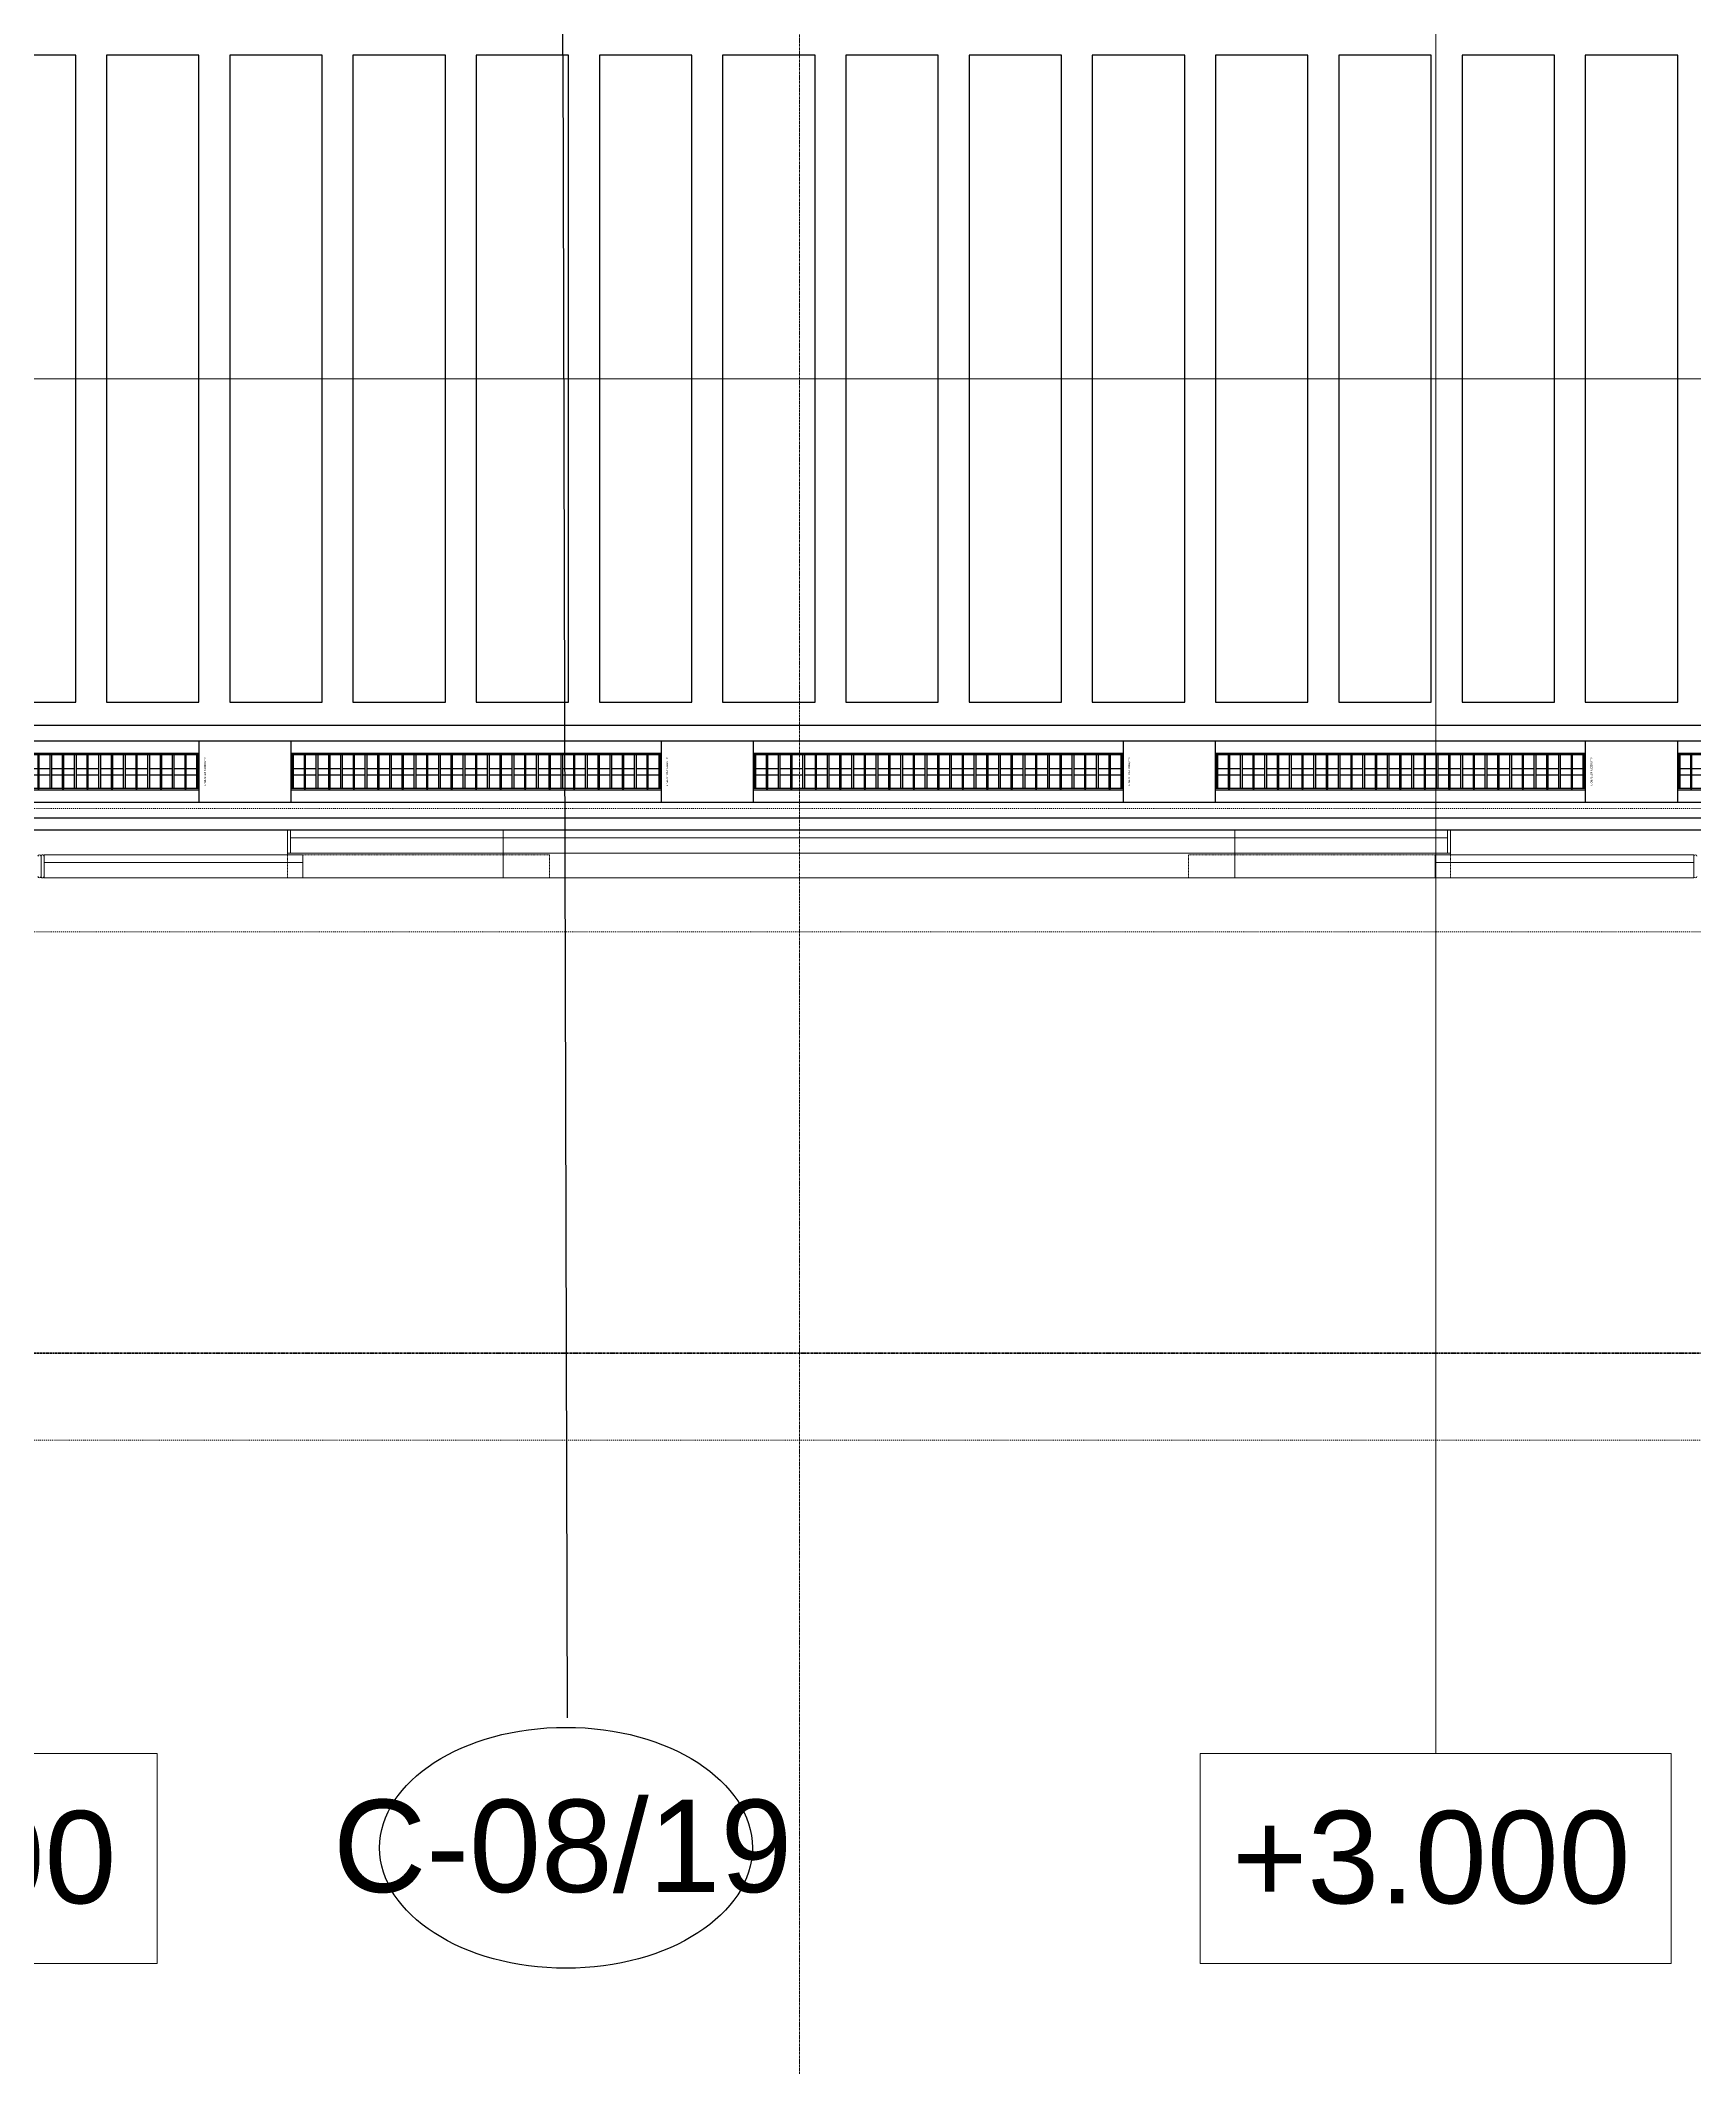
# Model space of a CAD drawing. Header units: millimetres. Extents: x -853228 to -744682, y -17776 to 32484.
# Drawn here: x -792746 to -787378, y -3917 to 2662 of the extents above; entities that cross this region are included whole.
import ezdxf
from ezdxf.enums import TextEntityAlignment as Align
from ezdxf.xclip import XClip

# ---------------------------------------------------------------- set-up
doc = ezdxf.new("R2010")
doc.units = ezdxf.units.MM
doc.header["$XCLIPFRAME"] = 0
for name, pattern in [('DASH', [6.35, 3.175, -3.175]), ('DPA_Grid _ Level 100', [10, 5.5, -1.6, 1.3, -1.6]), ('DPA_Hidden 500', [1.4, 0.8, -0.6])]:
    doc.linetypes.add(name, pattern=pattern)
for name, color, linetype in [('000 - WIPEOUT', 250, 'Continuous'), ('001 - ASCESSORIES', 251, 'Continuous'), ('008 - LIGHTING', 1, 'Continuous'), ('A04_TUBE SERIES', 2, 'Continuous'), ('A11_ALU.SOLID SHEET', 2, 'Continuous')]:
    doc.layers.add(name, color=color, linetype=linetype)
for name, color, linetype, lineweight in [('A-ANNO-NOTE', 3, 'Continuous', 25), ('A-GENM', 1, 'Continuous', 9), ('A-GENM-HDLN', 2, 'DPA_Hidden 500', 9), ('G-ANNO-SECL', 3, 'Continuous', 9), ('G-ANNO-TEXT', 3, 'Continuous', 9), ('Q-SPCQ', 2, 'Continuous', 9), ('Q-SPCQ-HDLN', 2, 'DASH', 9), ('S-GRID', 251, 'Continuous', 9)]:
    doc.layers.add(name, color=color, linetype=linetype, lineweight=lineweight)
doc.styles.add('Arial_2', font='arial.ttf', dxfattribs={"height": 300})

# ---------------------------------------------------------------- blocks, each defined once
blk = doc.blocks.new('DPA_Speciality_PlatformScreenDoor - Length_135300-12767973-4281-01 ENLARGED LOWER PLATFORM LEVEL - REFLECTED CEILING PLAN - SHEET 2')
at = {"layer": 'A-GENM'}
for p, q in [((70837.5, -250), (70639.7, -250)), ((70639.7, -250), (70837.5, -250)), ((70732.5, -250), (70642.5, -250)), ((70642.5, -250), (70732.5, -250)), ((70742.5, -250), (70832.5, -250)), ((70832.5, -250), (70742.5, -250)), ((75212.5, -250), (75410.3, -250)), ((75410.3, -250), (75212.5, -250)), ((75307.5, -250), (75217.5, -250)), ((75217.5, -250), (75307.5, -250)), ((75317.5, -250), (75407.5, -250)), ((75407.5, -250), (75317.5, -250)), ((71390.3, -330), (71514.1, -330)), ((71400.9, -330), (71454, -330)), ((71450.4, -330), (71503.5, -330)), ((72990.3, -330), (73114.1, -330)), ((73000.9, -330), (73054, -330)), ((73050.4, -330), (73103.5, -330))]:
    blk.add_line(p, q, dxfattribs=at)
at = {"layer": 'A-GENM-HDLN'}
for p, q in [((71137.5, -175), (71137.5, -250)), ((71137.5, -175), (71987.5, -175)), ((71987.5, -250), (71987.5, -175)), ((74062.5, -250), (74062.5, -175)), ((74912.5, -175), (74062.5, -175)), ((74912.5, -175), (74912.5, -250)), ((71137.5, -250), (71987.5, -250)), ((74912.5, -250), (74062.5, -250))]:
    blk.add_line(p, q, dxfattribs=at)
at = {"layer": 'Q-SPCQ', "linetype": 'DASH', "lineweight": 9}
blk.add_line((61742.7, 1650), (132340.1, 1650), dxfattribs=at)
at = {"layer": 'Q-SPCQ'}
for p, q in [((71187.5, -175), (70347.5, -175)), ((70347.5, -175), (71187.5, -175)), ((70347.5, -175), (70347.5, -225)), ((70347.5, -175), (70347.5, -225)), ((70347.5, -245), (70347.5, -180)), ((70347.5, -180), (70347.5, -245)), ((70377.5, -175), (71157.5, -175)), ((71157.5, -175), (70377.5, -175)), ((71157.5, -175), (70377.5, -175)), ((70377.5, -175), (71157.5, -175)), ((71137.5, -175), (71837.5, -175)), ((71187.5, -225), (71187.5, -175)), ((71187.5, -175), (71187.5, -225)), ((71837.5, -175), (71837.5, -330)), ((71837.5, -175), (74212.5, -175)), ((71837.5, -330), (71837.5, -175)), ((71837.5, -200), (71837.5, -175.9)), ((71837.5, -175.9), (71837.5, -200)), ((74212.5, -175), (74212.5, -330)), ((74212.5, -175), (74912.5, -175)), ((74212.5, -330), (74212.5, -175)), ((74212.5, -200), (74212.5, -175.9)), ((74212.5, -175.9), (74212.5, -200)), ((74862.5, -175), (75702.5, -175)), ((75702.5, -175), (74862.5, -175)), ((74862.5, -175), (74862.5, -225)), ((74862.5, -225), (74862.5, -175)), ((75672.5, -175), (74892.5, -175)), ((74892.5, -175), (75672.5, -175)), ((74892.5, -175), (75672.5, -175)), ((75672.5, -175), (74892.5, -175)), ((75702.5, -225), (75702.5, -175)), ((75702.5, -225), (75702.5, -175)), ((75702.5, -180), (75702.5, -245)), ((75702.5, -245), (75702.5, -180)), ((75712.5, -245), (75712.5, -180)), ((75712.5, -180), (75712.5, -245)), ((75712.5, -180), (75712.5, -245)), ((75712.5, -245), (75712.5, -180)), ((70347.5, -225), (71187.5, -225)), ((71187.5, -225), (70347.5, -225)), ((70347.5, -250), (70347.5, -225)), ((70347.5, -225), (70347.5, -250)), ((71187.5, -225), (70347.5, -225)), ((70347.5, -225), (70347.5, -250)), ((70347.5, -250), (70347.5, -225)), ((70347.5, -225), (71187.5, -225)), ((71187.5, -225), (70347.5, -225)), ((70347.5, -225), (71187.5, -225)), ((70347.5, -250), (71187.5, -250)), ((71187.5, -250), (70347.5, -250)), ((70347.5, -250), (71187.5, -250)), ((71187.5, -250), (70347.5, -250)), ((71157.5, -225), (70377.5, -225)), ((70377.5, -225), (71157.5, -225)), ((70377.5, -225), (71157.5, -225)), ((71157.5, -225), (70377.5, -225)), ((71137.5, -225), (70397.5, -225)), ((70397.5, -225), (71137.5, -225)), ((71137.5, -225), (70397.5, -225)), ((70397.5, -225), (71137.5, -225)), ((71137.5, -250), (70397.5, -250)), ((70397.5, -250), (71137.5, -250)), ((71137.5, -250), (70397.5, -250)), ((70397.5, -250), (71137.5, -250)), ((71137.5, -305), (71137.5, -250)), ((71137.5, -250), (71137.5, -330)), ((71147.5, -255), (71137.5, -255)), ((71137.5, -255), (71137.5, -330)), ((71137.5, -330), (71137.5, -255)), ((71137.5, -255), (71147.5, -255)), ((71147.5, -330), (71147.5, -255)), ((71147.5, -255), (71147.5, -330)), ((71837.5, -255), (71147.5, -255)), ((71147.5, -255), (71837.5, -255)), ((71147.5, -255), (71147.5, -305)), ((71147.5, -255), (71147.5, -305)), ((71187.5, -225), (71187.5, -250)), ((71187.5, -225), (71187.5, -250)), ((71187.5, -250), (71187.5, -225)), ((71187.5, -225), (71187.5, -250)), ((71197.5, -255), (71777.5, -255)), ((71777.5, -255), (71197.5, -255)), ((71787.5, -255), (71197.5, -255)), ((71197.5, -255), (71787.5, -255)), ((71837.5, -305), (71837.5, -200)), ((71837.5, -200), (71837.5, -305)), ((74212.5, -255), (71837.5, -255)), ((71837.5, -255), (74212.5, -255)), ((71837.5, -255), (71837.5, -305)), ((71837.5, -255), (71837.5, -305)), ((71837.5, -305), (71837.5, -255)), ((71837.5, -255), (71837.5, -305)), ((74162.5, -255), (71887.5, -255)), ((71887.5, -255), (74162.5, -255)), ((71897.5, -255), (74152.5, -255)), ((74152.5, -255), (71897.5, -255)), ((74212.5, -305), (74212.5, -200)), ((74212.5, -200), (74212.5, -305)), ((74212.5, -255), (74902.5, -255)), ((74902.5, -255), (74212.5, -255)), ((74212.5, -255), (74212.5, -305)), ((74212.5, -305), (74212.5, -255)), ((74212.5, -305), (74212.5, -255)), ((74212.5, -255), (74212.5, -305)), ((74262.5, -255), (74852.5, -255)), ((74852.5, -255), (74262.5, -255)), ((74852.5, -255), (74272.5, -255)), ((74272.5, -255), (74852.5, -255)), ((75702.5, -225), (74862.5, -225)), ((74862.5, -225), (75702.5, -225)), ((74862.5, -250), (74862.5, -225)), ((74862.5, -250), (74862.5, -225)), ((75702.5, -225), (74862.5, -225)), ((74862.5, -225), (74862.5, -250)), ((74862.5, -250), (74862.5, -225)), ((74862.5, -225), (75702.5, -225)), ((74862.5, -225), (75702.5, -225)), ((75702.5, -225), (74862.5, -225)), ((75702.5, -250), (74862.5, -250)), ((74862.5, -250), (75702.5, -250)), ((74862.5, -250), (75702.5, -250)), ((75702.5, -250), (74862.5, -250)), ((74892.5, -225), (75672.5, -225)), ((75672.5, -225), (74892.5, -225)), ((75672.5, -225), (74892.5, -225)), ((74892.5, -225), (75672.5, -225)), ((74902.5, -255), (74902.5, -330)), ((74912.5, -255), (74902.5, -255)), ((74902.5, -255), (74912.5, -255)), ((74902.5, -330), (74902.5, -255)), ((74902.5, -305), (74902.5, -255)), ((74902.5, -305), (74902.5, -255)), ((74912.5, -225), (75652.5, -225)), ((75652.5, -225), (74912.5, -225)), ((74912.5, -225), (75652.5, -225)), ((75652.5, -225), (74912.5, -225)), ((74912.5, -250), (75652.5, -250)), ((75652.5, -250), (74912.5, -250)), ((74912.5, -250), (75652.5, -250)), ((75652.5, -250), (74912.5, -250)), ((74912.5, -330), (74912.5, -250)), ((74912.5, -250), (74912.5, -305)), ((74912.5, -330), (74912.5, -255)), ((74912.5, -255), (74912.5, -330)), ((75702.5, -225), (75702.5, -250)), ((75702.5, -250), (75702.5, -225)), ((75702.5, -250), (75702.5, -225)), ((75702.5, -225), (75702.5, -250)), ((71137.5, -329.1), (71137.5, -305)), ((71837.5, -305), (71147.5, -305)), ((71147.5, -305), (71827.5, -305)), ((71147.5, -305), (71147.5, -330)), ((71147.5, -305), (71147.5, -330)), ((71147.5, -305), (71827.5, -305)), ((71827.5, -305), (71147.5, -305)), ((71147.5, -330), (71147.5, -305)), ((71147.5, -305), (71147.5, -330)), ((71837.5, -305), (71147.5, -305)), ((71147.5, -305), (71837.5, -305)), ((71777.5, -305), (71197.5, -305)), ((71197.5, -305), (71777.5, -305)), ((71777.5, -305), (71197.5, -305)), ((71197.5, -305), (71777.5, -305)), ((71787.5, -305), (71197.5, -305)), ((71197.5, -305), (71787.5, -305)), ((71197.5, -305), (71777.5, -305)), ((71777.5, -305), (71197.5, -305)), ((71827.5, -305), (71837.5, -305)), ((71837.5, -329.1), (71837.5, -305)), ((74212.5, -305), (71837.5, -305)), ((71837.5, -305), (71847.5, -305)), ((71837.5, -330), (71837.5, -305)), ((71837.5, -305), (71837.5, -330)), ((74212.5, -305), (71837.5, -305)), ((71837.5, -305), (74212.5, -305)), ((71837.5, -305), (71837.5, -329.1)), ((71837.5, -330), (71837.5, -305)), ((71837.5, -305), (71837.5, -330)), ((71847.5, -305), (74202.5, -305)), ((71847.5, -305), (74202.5, -305)), ((74202.5, -305), (71847.5, -305)), ((74162.5, -305), (71887.5, -305)), ((71887.5, -305), (74162.5, -305)), ((74152.5, -305), (71897.5, -305)), ((71897.5, -305), (74152.5, -305)), ((74152.5, -305), (71897.5, -305)), ((71897.5, -305), (74152.5, -305)), ((71897.5, -305), (74152.5, -305)), ((74152.5, -305), (71897.5, -305)), ((74202.5, -305), (74212.5, -305)), ((74212.5, -329.1), (74212.5, -305)), ((74212.5, -305), (74222.5, -305)), ((74902.5, -305), (74212.5, -305)), ((74212.5, -305), (74212.5, -330)), ((74212.5, -330), (74212.5, -305)), ((74212.5, -305), (74902.5, -305)), ((74902.5, -305), (74212.5, -305)), ((74212.5, -305), (74212.5, -329.1)), ((74212.5, -330), (74212.5, -305)), ((74212.5, -305), (74212.5, -330)), ((74222.5, -305), (74902.5, -305)), ((74902.5, -305), (74222.5, -305)), ((74222.5, -305), (74902.5, -305)), ((74262.5, -305), (74852.5, -305)), ((74852.5, -305), (74262.5, -305)), ((74272.5, -305), (74852.5, -305)), ((74852.5, -305), (74272.5, -305)), ((74272.5, -305), (74852.5, -305)), ((74852.5, -305), (74272.5, -305)), ((74852.5, -305), (74272.5, -305)), ((74272.5, -305), (74852.5, -305)), ((74902.5, -330), (74902.5, -305)), ((74902.5, -330), (74902.5, -305)), ((74902.5, -305), (74902.5, -330)), ((74902.5, -330), (74902.5, -305)), ((74912.5, -305), (74912.5, -329.1)), ((71137.5, -330), (71837.5, -330)), ((71137.5, -330), (71147.5, -330)), ((71147.5, -330), (71137.5, -330)), ((71827.5, -330), (71147.5, -330)), ((71147.5, -330), (71837.5, -330)), ((71147.5, -330), (71827.5, -330)), ((71827.5, -330), (71147.5, -330)), ((71777.5, -330), (71197.5, -330)), ((71197.5, -330), (71777.5, -330)), ((71777.5, -330), (71197.5, -330)), ((71197.5, -330), (71777.5, -330)), ((71837.5, -330), (71827.5, -330)), ((71837.5, -330), (74212.5, -330)), ((71847.5, -330), (71837.5, -330)), ((71837.5, -330), (74212.5, -330)), ((74202.5, -330), (71847.5, -330)), ((71847.5, -330), (74202.5, -330)), ((74202.5, -330), (71847.5, -330)), ((74152.5, -330), (71897.5, -330)), ((71897.5, -330), (74152.5, -330)), ((74152.5, -330), (71897.5, -330)), ((71897.5, -330), (74152.5, -330)), ((74212.5, -330), (74202.5, -330)), ((74212.5, -330), (74912.5, -330)), ((74212.5, -330), (74902.5, -330)), ((74222.5, -330), (74212.5, -330)), ((74902.5, -330), (74222.5, -330)), ((74902.5, -330), (74222.5, -330)), ((74222.5, -330), (74902.5, -330)), ((74272.5, -330), (74852.5, -330)), ((74852.5, -330), (74272.5, -330)), ((74272.5, -330), (74852.5, -330)), ((74852.5, -330), (74272.5, -330)), ((74902.5, -330), (74912.5, -330)), ((74912.5, -330), (74902.5, -330))]:
    blk.add_line(p, q, dxfattribs=at)
for centre, start, end in [((70342.5, -180), 0, 180), ((70342.5, -180), 0, 45), ((75707.5, -180), 0, 180), ((75707.5, -180), 135, 180), ((75707.5, -180), 60, 120), ((75707.5, -180), 360, 30), ((75717.5, -180), 0, 180), ((75717.5, -180), 150, 180), ((70342.5, -245), 180, 360), ((70342.5, -245), 330, 360), ((75707.5, -245), 180, 210), ((75707.5, -245), 180, 0), ((75707.5, -245), 240, 300), ((75707.5, -245), 330, 0), ((75717.5, -245), 180, 210), ((75717.5, -245), 180, 360)]:
    blk.add_arc(centre, 5, start, end, dxfattribs=at)
at = {"layer": 'Q-SPCQ-HDLN'}
for p, q in [((132340.1, 0), (61742.7, 0)), ((132340.1, -330), (61742.7, -330)), ((132340.1, -400), (61742.7, -400))]:
    blk.add_line(p, q, dxfattribs=at)
blk = doc.blocks.new('Ceiling Tags - Ceiling Tags-9510765-4281-01 ENLARGED LOWER PLATFORM LEVEL - REFLECTED CEILING PLAN - SHEET 2')
at = {"layer": 'A-ANNO-NOTE'}
blk.add_ellipse((0, 0), major_axis=(6.049, 0), ratio=0.646436, dxfattribs=at)
blk = doc.blocks.new('DPA_AN_Section Line - UP-Left-16605513-4281-01 ENLARGED LOWER PLATFORM LEVEL - REFLECTED CEILING PLAN - SHEET 2')
at = {"layer": 'A-ANNO-NOTE', "lineweight": 9}
blk.add_line((7.5, 0), (200, 0), dxfattribs=at)
blk = doc.blocks.new('*U393')
at = {"layer": 'S-GRID', "linetype": 'DPA_Grid _ Level 100'}
blk.add_line((11400, -21354.7), (11400, 16961.2), dxfattribs=at)
blk = doc.blocks.new('DPA_Speciality_PlatformScreenDoor - Length_135300-12767973-4180-01 LOWER PLATFORM LEVEL - REFLECTED CEILING PLAN')
at = {"layer": 'A-GENM'}
for p, q in [((70732.5, -250), (70642.5, -250)), ((70642.5, -250), (70732.5, -250)), ((70837.5, -250), (70647.4, -250)), ((70647.4, -250), (70837.5, -250)), ((70742.5, -250), (70832.5, -250)), ((70832.5, -250), (70742.5, -250)), ((75212.5, -250), (75402.6, -250)), ((75402.6, -250), (75212.5, -250)), ((75307.5, -250), (75217.5, -250)), ((75217.5, -250), (75307.5, -250)), ((75317.5, -250), (75407.5, -250)), ((75407.5, -250), (75317.5, -250)), ((71390.3, -330), (71514.1, -330)), ((71400.9, -330), (71454, -330)), ((71450.4, -330), (71503.5, -330)), ((72990.3, -330), (73114.1, -330)), ((73000.9, -330), (73054, -330)), ((73050.4, -330), (73103.5, -330))]:
    blk.add_line(p, q, dxfattribs=at)
at = {"layer": 'A-GENM-HDLN'}
for p, q in [((71137.5, -175), (71137.5, -250)), ((71137.5, -175), (71987.5, -175)), ((71987.5, -250), (71987.5, -175)), ((74062.5, -250), (74062.5, -175)), ((74912.5, -175), (74062.5, -175)), ((74912.5, -175), (74912.5, -250)), ((71137.5, -250), (71987.5, -250)), ((74912.5, -250), (74062.5, -250))]:
    blk.add_line(p, q, dxfattribs=at)
at = {"layer": 'Q-SPCQ', "linetype": 'DASH'}
blk.add_line((1000, 1650), (134300, 1650), dxfattribs=at)
at = {"layer": 'Q-SPCQ'}
for p, q in [((71187.5, -175), (70347.5, -175)), ((70347.5, -175), (71187.5, -175)), ((70347.5, -175), (70347.5, -225)), ((70347.5, -175), (70347.5, -225)), ((70347.5, -245), (70347.5, -180)), ((70347.5, -180), (70347.5, -245)), ((70377.5, -175), (71157.5, -175)), ((71157.5, -175), (70377.5, -175)), ((71157.5, -175), (70377.5, -175)), ((70377.5, -175), (71157.5, -175)), ((71137.5, -175), (71837.5, -175)), ((71187.5, -225), (71187.5, -175)), ((71187.5, -175), (71187.5, -225)), ((71837.5, -175), (71837.5, -330)), ((71837.5, -175), (74212.5, -175)), ((71837.5, -330), (71837.5, -175)), ((71837.5, -200), (71837.5, -187.5)), ((71837.5, -187.5), (71837.5, -200)), ((74212.5, -175), (74212.5, -330)), ((74212.5, -175), (74912.5, -175)), ((74212.5, -330), (74212.5, -175)), ((74212.5, -200), (74212.5, -187.5)), ((74212.5, -187.5), (74212.5, -200)), ((74862.5, -175), (75702.5, -175)), ((75702.5, -175), (74862.5, -175)), ((74862.5, -175), (74862.5, -225)), ((74862.5, -225), (74862.5, -175)), ((75672.5, -175), (74892.5, -175)), ((74892.5, -175), (75672.5, -175)), ((74892.5, -175), (75672.5, -175)), ((75672.5, -175), (74892.5, -175)), ((75702.5, -225), (75702.5, -175)), ((75702.5, -225), (75702.5, -175)), ((75702.5, -180), (75702.5, -245)), ((75702.5, -245), (75702.5, -180)), ((75712.5, -245), (75712.5, -180)), ((75712.5, -180), (75712.5, -245)), ((75712.5, -180), (75712.5, -245)), ((75712.5, -245), (75712.5, -180)), ((70347.5, -225), (71187.5, -225)), ((71187.5, -225), (70347.5, -225)), ((70347.5, -250), (70347.5, -225)), ((70347.5, -225), (70347.5, -250)), ((71187.5, -225), (70347.5, -225)), ((70347.5, -225), (70347.5, -250)), ((70347.5, -250), (70347.5, -225)), ((70347.5, -225), (71187.5, -225)), ((71187.5, -225), (70347.5, -225)), ((70347.5, -225), (71187.5, -225)), ((70347.5, -250), (71187.5, -250)), ((71187.5, -250), (70347.5, -250)), ((70347.5, -250), (71187.5, -250)), ((71187.5, -250), (70347.5, -250)), ((71157.5, -225), (70377.5, -225)), ((70377.5, -225), (71157.5, -225)), ((70377.5, -225), (71157.5, -225)), ((71157.5, -225), (70377.5, -225)), ((71137.5, -225), (70397.5, -225)), ((70397.5, -225), (71137.5, -225)), ((71137.5, -225), (70397.5, -225)), ((70397.5, -225), (71137.5, -225)), ((71137.5, -250), (70397.5, -250)), ((70397.5, -250), (71137.5, -250)), ((71137.5, -250), (70397.5, -250)), ((70397.5, -250), (71137.5, -250)), ((71137.5, -305), (71137.5, -250)), ((71137.5, -250), (71137.5, -330)), ((71147.5, -255), (71137.5, -255)), ((71137.5, -255), (71137.5, -330)), ((71137.5, -330), (71137.5, -255)), ((71137.5, -255), (71147.5, -255)), ((71147.5, -330), (71147.5, -255)), ((71147.5, -255), (71147.5, -330)), ((71837.5, -255), (71147.5, -255)), ((71147.5, -255), (71837.5, -255)), ((71147.5, -255), (71147.5, -305)), ((71147.5, -255), (71147.5, -305)), ((71187.5, -225), (71187.5, -250)), ((71187.5, -225), (71187.5, -250)), ((71187.5, -250), (71187.5, -225)), ((71187.5, -225), (71187.5, -250)), ((71197.5, -255), (71777.5, -255)), ((71777.5, -255), (71197.5, -255)), ((71787.5, -255), (71197.5, -255)), ((71197.5, -255), (71787.5, -255)), ((71837.5, -305), (71837.5, -200)), ((71837.5, -200), (71837.5, -305)), ((74212.5, -255), (71837.5, -255)), ((71837.5, -255), (71837.5, -305)), ((71837.5, -255), (71837.5, -305)), ((71837.5, -305), (71837.5, -255)), ((71837.5, -255), (71837.5, -305)), ((71838.3, -255), (74212.5, -255)), ((74162.5, -255), (71887.5, -255)), ((71887.5, -255), (74162.5, -255)), ((71897.5, -255), (74152.5, -255)), ((74152.5, -255), (71897.5, -255)), ((74212.5, -305), (74212.5, -200)), ((74212.5, -200), (74212.5, -305)), ((74212.5, -255), (74902.5, -255)), ((74902.5, -255), (74212.5, -255)), ((74212.5, -255), (74212.5, -305)), ((74212.5, -305), (74212.5, -255)), ((74212.5, -305), (74212.5, -255)), ((74212.5, -255), (74212.5, -305)), ((74262.5, -255), (74852.5, -255)), ((74852.5, -255), (74262.5, -255)), ((74852.5, -255), (74272.5, -255)), ((74272.5, -255), (74852.5, -255)), ((75702.5, -225), (74862.5, -225)), ((74862.5, -225), (75702.5, -225)), ((74862.5, -250), (74862.5, -225)), ((74862.5, -250), (74862.5, -225)), ((75702.5, -225), (74862.5, -225)), ((74862.5, -225), (74862.5, -250)), ((74862.5, -250), (74862.5, -225)), ((74862.5, -225), (75702.5, -225)), ((74862.5, -225), (75702.5, -225)), ((75702.5, -225), (74862.5, -225)), ((75702.5, -250), (74862.5, -250)), ((74862.5, -250), (75702.5, -250)), ((74862.5, -250), (75702.5, -250)), ((75702.5, -250), (74862.5, -250)), ((74892.5, -225), (75672.5, -225)), ((75672.5, -225), (74892.5, -225)), ((75672.5, -225), (74892.5, -225)), ((74892.5, -225), (75672.5, -225)), ((74902.5, -255), (74902.5, -330)), ((74912.5, -255), (74902.5, -255)), ((74902.5, -255), (74912.5, -255)), ((74902.5, -330), (74902.5, -255)), ((74902.5, -305), (74902.5, -255)), ((74902.5, -305), (74902.5, -255)), ((74912.5, -225), (75652.5, -225)), ((75652.5, -225), (74912.5, -225)), ((74912.5, -225), (75652.5, -225)), ((75652.5, -225), (74912.5, -225)), ((74912.5, -250), (75652.5, -250)), ((75652.5, -250), (74912.5, -250)), ((74912.5, -250), (75652.5, -250)), ((75652.5, -250), (74912.5, -250)), ((74912.5, -330), (74912.5, -250)), ((74912.5, -250), (74912.5, -305)), ((74912.5, -330), (74912.5, -255)), ((74912.5, -255), (74912.5, -330)), ((75702.5, -225), (75702.5, -250)), ((75702.5, -250), (75702.5, -225)), ((75702.5, -250), (75702.5, -225)), ((75702.5, -225), (75702.5, -250)), ((71137.5, -317.5), (71137.5, -305)), ((71837.5, -305), (71147.5, -305)), ((71147.5, -305), (71827.5, -305)), ((71147.5, -305), (71147.5, -330)), ((71147.5, -305), (71147.5, -330)), ((71147.5, -305), (71827.5, -305)), ((71827.5, -305), (71147.5, -305)), ((71147.5, -330), (71147.5, -305)), ((71147.5, -305), (71147.5, -330)), ((71837.5, -305), (71147.5, -305)), ((71147.5, -305), (71837.5, -305)), ((71777.5, -305), (71197.5, -305)), ((71197.5, -305), (71777.5, -305)), ((71777.5, -305), (71197.5, -305)), ((71197.5, -305), (71777.5, -305)), ((71787.5, -305), (71197.5, -305)), ((71197.5, -305), (71787.5, -305)), ((71197.5, -305), (71777.5, -305)), ((71777.5, -305), (71197.5, -305)), ((71827.5, -305), (71837.5, -305)), ((71837.5, -317.5), (71837.5, -305)), ((74212.5, -305), (71837.5, -305)), ((71837.5, -330), (71837.5, -305)), ((71837.5, -305), (71837.5, -330)), ((71837.5, -305), (74212.5, -305)), ((71837.5, -305), (71837.5, -317.5)), ((71837.5, -330), (71837.5, -305)), ((71837.5, -305), (71837.5, -330)), ((71838.3, -305), (71847.5, -305)), ((74212.5, -305), (71838.3, -305)), ((71847.5, -305), (74202.5, -305)), ((71847.5, -305), (74202.5, -305)), ((74202.5, -305), (71847.5, -305)), ((74162.5, -305), (71887.5, -305)), ((71887.5, -305), (74162.5, -305)), ((74152.5, -305), (71897.5, -305)), ((71897.5, -305), (74152.5, -305)), ((74152.5, -305), (71897.5, -305)), ((71897.5, -305), (74152.5, -305)), ((71897.5, -305), (74152.5, -305)), ((74152.5, -305), (71897.5, -305)), ((74202.5, -305), (74212.5, -305)), ((74212.5, -317.5), (74212.5, -305)), ((74212.5, -305), (74222.5, -305)), ((74902.5, -305), (74212.5, -305)), ((74212.5, -305), (74212.5, -330)), ((74212.5, -330), (74212.5, -305)), ((74212.5, -305), (74902.5, -305)), ((74902.5, -305), (74212.5, -305)), ((74212.5, -305), (74212.5, -317.5)), ((74212.5, -330), (74212.5, -305)), ((74212.5, -305), (74212.5, -330)), ((74222.5, -305), (74902.5, -305)), ((74902.5, -305), (74222.5, -305)), ((74222.5, -305), (74902.5, -305)), ((74262.5, -305), (74852.5, -305)), ((74852.5, -305), (74262.5, -305)), ((74272.5, -305), (74852.5, -305)), ((74852.5, -305), (74272.5, -305)), ((74272.5, -305), (74852.5, -305)), ((74852.5, -305), (74272.5, -305)), ((74852.5, -305), (74272.5, -305)), ((74272.5, -305), (74852.5, -305)), ((74902.5, -330), (74902.5, -305)), ((74902.5, -330), (74902.5, -305)), ((74902.5, -305), (74902.5, -330)), ((74902.5, -330), (74902.5, -305)), ((74912.5, -305), (74912.5, -317.5)), ((71137.5, -330), (71837.5, -330)), ((71137.5, -330), (71147.5, -330)), ((71147.5, -330), (71137.5, -330)), ((71827.5, -330), (71147.5, -330)), ((71147.5, -330), (71837.5, -330)), ((71147.5, -330), (71827.5, -330)), ((71827.5, -330), (71147.5, -330)), ((71777.5, -330), (71197.5, -330)), ((71197.5, -330), (71777.5, -330)), ((71777.5, -330), (71197.5, -330)), ((71197.5, -330), (71777.5, -330)), ((71837.5, -330), (71827.5, -330)), ((71837.5, -330), (74212.5, -330)), ((71838.3, -330), (74212.5, -330)), ((71847.5, -330), (71838.3, -330)), ((74202.5, -330), (71847.5, -330)), ((71847.5, -330), (74202.5, -330)), ((74202.5, -330), (71847.5, -330)), ((74152.5, -330), (71897.5, -330)), ((71897.5, -330), (74152.5, -330)), ((74152.5, -330), (71897.5, -330)), ((71897.5, -330), (74152.5, -330)), ((74212.5, -330), (74202.5, -330)), ((74212.5, -330), (74912.5, -330)), ((74212.5, -330), (74902.5, -330)), ((74222.5, -330), (74212.5, -330)), ((74902.5, -330), (74222.5, -330)), ((74902.5, -330), (74222.5, -330)), ((74222.5, -330), (74902.5, -330)), ((74272.5, -330), (74852.5, -330)), ((74852.5, -330), (74272.5, -330)), ((74272.5, -330), (74852.5, -330)), ((74852.5, -330), (74272.5, -330)), ((74902.5, -330), (74912.5, -330)), ((74912.5, -330), (74902.5, -330))]:
    blk.add_line(p, q, dxfattribs=at)
for centre, start, end in [((70342.5, -180), 0, 180), ((70342.5, -180), 0, 180), ((75707.5, -180), 360, 180), ((75707.5, -180), 0, 180), ((75717.5, -180), 0, 180), ((75717.5, -180), 0, 180), ((70342.5, -245), 180, 360), ((70342.5, -245), 180, 360), ((75707.5, -245), 180, 360), ((75707.5, -245), 180, 0), ((75717.5, -245), 180, 360), ((75717.5, -245), 180, 360)]:
    blk.add_arc(centre, 5, start, end, dxfattribs=at)
at = {"layer": 'Q-SPCQ-HDLN'}
for p, q in [((135200, 0), (-100, 0)), ((135200, -330), (-100, -330)), ((135200, -400), (-100, -400))]:
    blk.add_line(p, q, dxfattribs=at)
blk = doc.blocks.new('C-1-PP19-AR-4180-01-B_20250908-040939_EXDOWNLIGHT')
at = {"layer": 'Q-SPCQ', "rotation": 180}
blk.add_blockref('DPA_Speciality_PlatformScreenDoor - Length_135300-12767973-4180-01 LOWER PLATFORM LEVEL - REFLECTED CEILING PLAN', (27650, -3810), dxfattribs=at)
blk = doc.blocks.new('*U627')
at = {"color": 1}
blk.add_wipeout([(600, -60), (-600, -60), (-600, 60), (600, 60)], dxfattribs=at).dxf.layer = '000 - WIPEOUT'
at = {"layer": '001 - ASCESSORIES', "color": 0}
blk.add_lwpolyline([(600, -60), (-600, -60), (-600, 60), (600, 60)], close=True, dxfattribs=at)
at = {"layer": '001 - ASCESSORIES'}
for points in [[(-593.5, -55), (-598.5, -55), (-598.5, 55), (-593.5, 55)], [(595, -55), (-595, -55), (-595, 55), (595, 55)], [(-558.8, -55), (-553.8, -55), (-553.8, 55), (-558.8, 55)], [(-514, -55), (-519, -55), (-519, 55), (-514, 55)], [(-479.3, -55), (-474.3, -55), (-474.3, 55), (-479.3, 55)], [(-434.6, -55), (-439.6, -55), (-439.6, 55), (-434.6, 55)], [(-399.8, -55), (-394.8, -55), (-394.8, 55), (-399.8, 55)], [(-355.1, -55), (-360.1, -55), (-360.1, 55), (-355.1, 55)], [(-320.4, -55), (-315.4, -55), (-315.4, 55), (-320.4, 55)], [(-275.6, -55), (-280.6, -55), (-280.6, 55), (-275.6, 55)], [(-240.9, -55), (-235.9, -55), (-235.9, 55), (-240.9, 55)], [(-196.2, -55), (-201.2, -55), (-201.2, 55), (-196.2, 55)], [(-161.4, -55), (-156.4, -55), (-156.4, 55), (-161.4, 55)], [(-116.7, -55), (-121.7, -55), (-121.7, 55), (-116.7, 55)], [(-82, -55), (-77, -55), (-77, 55), (-82, 55)], [(-37.2, -55), (-42.2, -55), (-42.2, 55), (-37.2, 55)], [(-2.5, -55), (2.5, -55), (2.5, 55), (-2.5, 55)], [(42.2, -55), (37.2, -55), (37.2, 55), (42.2, 55)], [(77, -55), (82, -55), (82, 55), (77, 55)], [(121.7, -55), (116.7, -55), (116.7, 55), (121.7, 55)], [(156.4, -55), (161.4, -55), (161.4, 55), (156.4, 55)], [(201.2, -55), (196.2, -55), (196.2, 55), (201.2, 55)], [(235.9, -55), (240.9, -55), (240.9, 55), (235.9, 55)], [(280.6, -55), (275.6, -55), (275.6, 55), (280.6, 55)], [(315.4, -55), (320.4, -55), (320.4, 55), (315.4, 55)], [(360.1, -55), (355.1, -55), (355.1, 55), (360.1, 55)], [(394.8, -55), (399.8, -55), (399.8, 55), (394.8, 55)], [(439.6, -55), (434.6, -55), (434.6, 55), (439.6, 55)], [(474.3, -55), (479.3, -55), (479.3, 55), (474.3, 55)], [(519, -55), (514, -55), (514, 55), (519, 55)], [(553.8, -55), (558.8, -55), (558.8, 55), (553.8, 55)], [(598.5, -55), (593.5, -55), (593.5, 55), (598.5, 55)]]:
    blk.add_lwpolyline(points, close=True, dxfattribs=at)
for points in [[(-593.5, 10), (-558.8, 10)], [(-553.8, 10), (-519, 10)], [(-514, 10), (-479.3, 10)], [(-474.3, 10), (-439.6, 10)], [(-434.6, 10), (-399.8, 10)], [(-394.8, 10), (-360.1, 10)], [(-355.1, 10), (-320.4, 10)], [(-315.4, 10), (-280.6, 10)], [(-275.6, 10), (-240.9, 10)], [(-235.9, 10), (-201.2, 10)], [(-196.2, 10), (-161.4, 10)], [(-156.4, 10), (-121.7, 10)], [(-116.7, 10), (-82, 10)], [(-77, 10), (-42.2, 10)], [(-37.2, 10), (-2.5, 10)], [(2.5, 10), (37.2, 10)], [(42.2, 10), (77, 10)], [(82, 10), (116.7, 10)], [(121.7, 10), (156.4, 10)], [(161.4, 10), (196.2, 10)], [(201.2, 10), (235.9, 10)], [(240.9, 10), (275.6, 10)], [(280.6, 10), (315.4, 10)], [(320.4, 10), (355.1, 10)], [(360.1, 10), (394.8, 10)], [(399.8, 10), (434.6, 10)], [(439.6, 10), (474.3, 10)], [(479.3, 10), (514, 10)], [(519, 10), (553.8, 10)], [(558.8, 10), (593.5, 10)], [(-593.5, -10), (-558.8, -10)], [(-553.8, -10), (-519, -10)], [(-514, -10), (-479.3, -10)], [(-474.3, -10), (-439.6, -10)], [(-434.6, -10), (-399.8, -10)], [(-394.8, -10), (-360.1, -10)], [(-355.1, -10), (-320.4, -10)], [(-315.4, -10), (-280.6, -10)], [(-275.6, -10), (-240.9, -10)], [(-235.9, -10), (-201.2, -10)], [(-196.2, -10), (-161.4, -10)], [(-156.4, -10), (-121.7, -10)], [(-116.7, -10), (-82, -10)], [(-77, -10), (-42.2, -10)], [(-37.2, -10), (-2.5, -10)], [(2.5, -10), (37.2, -10)], [(42.2, -10), (77, -10)], [(82, -10), (116.7, -10)], [(121.7, -10), (156.4, -10)], [(161.4, -10), (196.2, -10)], [(201.2, -10), (235.9, -10)], [(240.9, -10), (275.6, -10)], [(280.6, -10), (315.4, -10)], [(320.4, -10), (355.1, -10)], [(360.1, -10), (394.8, -10)], [(399.8, -10), (434.6, -10)], [(439.6, -10), (474.3, -10)], [(479.3, -10), (514, -10)], [(519, -10), (553.8, -10)], [(558.8, -10), (593.5, -10)]]:
    blk.add_lwpolyline(points, dxfattribs=at)
blk = doc.blocks.new('*U881')
at = {"layer": 'A11_ALU.SOLID SHEET', "color": 0}
blk.add_lwpolyline([(300, -98.8), (300, 98.8), (0, 98.8), (0, -98.8)], close=True, dxfattribs=at)
at = {"layer": 'Defpoints', "color": 250}
blk.add_point((0, 0), dxfattribs=at)
blk.add_text('AL.SHEET-HAT-TYPE-R', height=6, rotation=270, dxfattribs=at).set_placement((15, 0), align=Align.BOTTOM_CENTER)
blk = doc.blocks.new('*U884')
blk.add_attdef('EXTR.OVL-LENGTH_', (-25, -59.1), '', height=5)
blk.add_wipeout([(-25, 0), (25, 0), (25, 67400), (-25, 67400)]).dxf.layer = '000 - WIPEOUT'
at = {"layer": 'A04_TUBE SERIES', "color": 0}
blk.add_lwpolyline([(-25, 0), (25, 0), (25, 67400), (-25, 67400)], close=True, dxfattribs=at)
blk = doc.blocks.new('*U885')
blk.add_attdef('EXTR.OVL-LENGTH_', (-25, -59.1), '', height=5)
blk.add_wipeout([(-25, 0), (25, 0), (25, 67400), (-25, 67400)]).dxf.layer = '000 - WIPEOUT'
at = {"layer": 'A04_TUBE SERIES', "color": 0}
blk.add_lwpolyline([(-25, 0), (25, 0), (25, 67400), (-25, 67400)], close=True, dxfattribs=at)
blk = doc.blocks.new('*U891')
at = {"color": 3}
for points in [[(-1050, -25250), (1050, -25250), (1050, -25550), (-1050, -25550)], [(-1050, -25650), (1050, -25650), (1050, -25950), (-1050, -25950)], [(-1050, -26050), (1050, -26050), (1050, -26350), (-1050, -26350)], [(-1050, -26450), (1050, -26450), (1050, -26750), (-1050, -26750)], [(-1050, -26850), (1050, -26850), (1050, -27150), (-1050, -27150)], [(-1050, -27250), (1050, -27250), (1050, -27550), (-1050, -27550)], [(-1050, -27650), (1050, -27650), (1050, -27950), (-1050, -27950)], [(-1050, -28050), (1050, -28050), (1050, -28350), (-1050, -28350)], [(-1050, -28450), (1050, -28450), (1050, -28750), (-1050, -28750)], [(-1050, -28850), (1050, -28850), (1050, -29150), (-1050, -29150)], [(-1050, -29250), (1050, -29250), (1050, -29550), (-1050, -29550)], [(-1050, -29650), (1050, -29650), (1050, -29950), (-1050, -29950)], [(-1050, -30050), (1050, -30050), (1050, -30350), (-1050, -30350)], [(-1050, -30450), (1050, -30450), (1050, -30750), (-1050, -30750)]]:
    blk.add_wipeout(points, dxfattribs=at).dxf.layer = '000 - WIPEOUT'
at = {"layer": 'A11_ALU.SOLID SHEET', "color": 0, "linetype": 'ByBlock'}
for points in [[(-1050, -25550), (1050, -25550), (1050, -25250), (-1050, -25250)], [(-1050, -25950), (1050, -25950), (1050, -25650), (-1050, -25650)], [(-1050, -26350), (1050, -26350), (1050, -26050), (-1050, -26050)], [(-1050, -26750), (1050, -26750), (1050, -26450), (-1050, -26450)], [(-1050, -27150), (1050, -27150), (1050, -26850), (-1050, -26850)], [(-1050, -27550), (1050, -27550), (1050, -27250), (-1050, -27250)], [(-1050, -27950), (1050, -27950), (1050, -27650), (-1050, -27650)], [(-1050, -28350), (1050, -28350), (1050, -28050), (-1050, -28050)], [(-1050, -28750), (1050, -28750), (1050, -28450), (-1050, -28450)], [(-1050, -29150), (1050, -29150), (1050, -28850), (-1050, -28850)], [(-1050, -29550), (1050, -29550), (1050, -29250), (-1050, -29250)], [(-1050, -29950), (1050, -29950), (1050, -29650), (-1050, -29650)], [(-1050, -30350), (1050, -30350), (1050, -30050), (-1050, -30050)], [(-1050, -30750), (1050, -30750), (1050, -30450), (-1050, -30450)]]:
    blk.add_lwpolyline(points, close=True, dxfattribs=at)
blk = doc.blocks.new('*U986')
blk.add_lwpolyline([(-107450, -550), (27650, -550), (27650, -3480), (-107450, -3480)], close=True)
at = {"layer": 'A11_ALU.SOLID SHEET', "color": 1}
for p in [(-47550, -3290), (-46050, -3290), (-44550, -3290), (-43050, -3290)]:
    blk.add_blockref('*U881', p, dxfattribs=at)
at = {"layer": '008 - LIGHTING'}
for p in [(-48150, -3290), (-46650, -3290), (-45150, -3290), (-43650, -3290), (-42150, -3290)]:
    blk.add_blockref('*U627', p, dxfattribs=at)
at = {"layer": 'A04_TUBE SERIES', "linetype": 'ByBlock', "rotation": 270}
for name, p in [('*U884', (-107350, -3165)), ('*U885', (-107350, -3415))]:
    blk.add_blockref(name, p, dxfattribs=at)
at = {"layer": 'A11_ALU.SOLID SHEET', "linetype": 'ByBlock', "rotation": 90}
blk.add_blockref('*U891', (-73500, -2015), dxfattribs=at)
at = {"layer": '008 - LIGHTING'}
for p in [(-48150, -3290), (-46650, -3290), (-45150, -3290), (-43650, -3290), (-42150, -3290)]:
    blk.add_blockref('*U627', p, dxfattribs=at)
for p in [(-48150, -3290), (-46650, -3290), (-45150, -3290), (-43650, -3290), (-42150, -3290)]:
    blk.add_blockref('*U627', p, dxfattribs=at)

msp = doc.modelspace()

# ---------------------------------------------------------------- linework, layer by layer
at = {"layer": 'G-ANNO-SECL', "linetype": 'DPA_Grid _ Level 100', "lineweight": 50}
msp.add_line((-851417.7, -1598.3), (-776474.5, -1598.3), dxfattribs=at)
at = {"layer": 'G-ANNO-TEXT', "color": 10, "flags": 128}
for points in [[(-793897, -2897.8), (-792367.6, -2897.8), (-792367.6, -3580.2), (-793897, -3580.2)], [(-788982.4, -2897.8), (-787453, -2897.8), (-787453, -3580.2), (-788982.4, -3580.2)]]:
    msp.add_lwpolyline(points, close=True, dxfattribs=at)

# ---------------------------------------------------------------- block references
ref = msp.add_blockref('*U986', (-744682.4, 3579))
XClip(ref).set_block_clipping_path([(-104690.1238047113, -9620.0077451946), (-34092.6543255158, 14393.0014498748)])
at = {"layer": 'A-ANNO-NOTE', "xscale": 100, "yscale": 100, "zscale": 100}
msp.add_blockref('Ceiling Tags - Ceiling Tags-9510765-4281-01 ENLARGED LOWER PLATFORM LEVEL - REFLECTED CEILING PLAN - SHEET 2', (-791040.9, -3204.4), dxfattribs=at)

# ---------------------------------------------------------------- texts
at = {"layer": 'A-ANNO-NOTE', "lineweight": 9, "insert": (-791797.3, -3048.2), "char_height": 300, "width": 1835.864, "attachment_point": 1, "style": 'Arial_2'}
msp.add_mtext('C-08/19', dxfattribs=at)
at = {"layer": 'G-ANNO-TEXT', "color": 7, "char_height": 300, "width": 1595.358, "attachment_point": 1, "style": 'Arial_2'}
for insert in [(-793793.8, -3084.6), (-788879.2, -3084.6)]:
    msp.add_mtext('+3.000', dxfattribs=dict(at, insert=insert))

# ---------------------------------------------------------------- next in the draw order: linework, layer by layer
at = {"layer": 'A-ANNO-NOTE'}
msp.add_line((-791062, 6492.6), (-791036.8, -2782.5), dxfattribs=at)
at = {"layer": 'G-ANNO-TEXT', "color": 10}
msp.add_line((-788217.7, 3576.7), (-788217.7, -2897.8), dxfattribs=at)

# ---------------------------------------------------------------- next in the draw order: block references
msp.add_blockref('*U393', (-801682.4, 3579))
ref = msp.add_blockref('C-1-PP19-AR-4180-01-B_20250908-040939_EXDOWNLIGHT', (-744682.4, 3579))
XClip(ref).set_block_clipping_path([(-104690.1238047113, -9620.0077451946), (-34092.6543255158, 14393.0014498748)])
at = {"layer": 'A-ANNO-NOTE', "xscale": 100, "yscale": 100, "zscale": 100}
msp.add_blockref('DPA_AN_Section Line - UP-Left-16605513-4281-01 ENLARGED LOWER PLATFORM LEVEL - REFLECTED CEILING PLAN - SHEET 2', (-796457.4, 1564), dxfattribs=at)
at = {"layer": 'Q-SPCQ', "rotation": 180}
msp.add_blockref('DPA_Speciality_PlatformScreenDoor - Length_135300-12767973-4281-01 ENLARGED LOWER PLATFORM LEVEL - REFLECTED CEILING PLAN - SHEET 2', (-717032.4, -231), dxfattribs=at)

doc.saveas('drawing.dxf')
